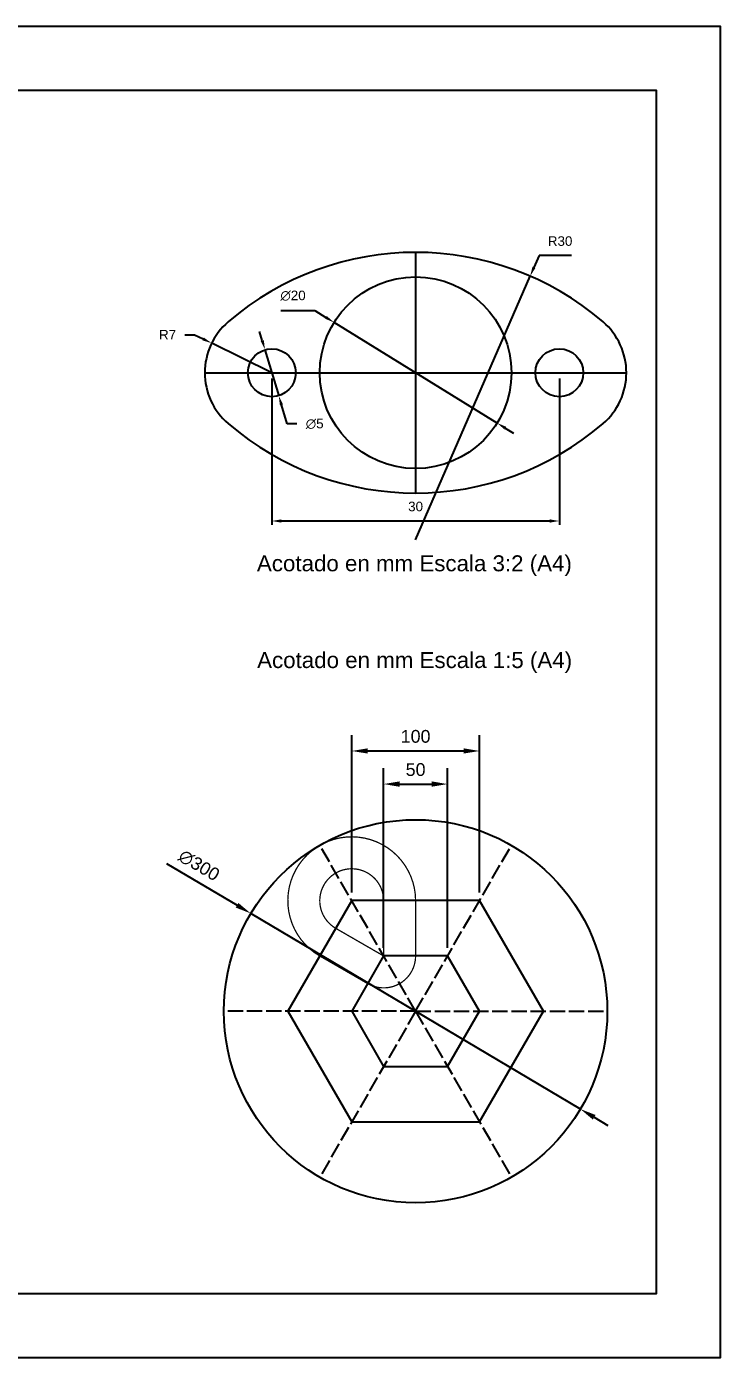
# Model space of a CAD drawing. Header units: millimetres. Extents: x 2540 to 2835, y 1646 to 1855.
# Drawn here: x 2726.9 to 2835.5, y 1646.4 to 1854.8 of the extents above; entities that cross this region are included whole.
import ezdxf

# ---------------------------------------------------------------- set-up
doc = ezdxf.new("R2010")
doc.units = ezdxf.units.MM
doc.linetypes.add('ACAD_ISO02W100', pattern=[15, 12, -3])
for name, color, linetype in [('AUXILIARES', 252, 'Continuous'), ('COTAS', 252, 'Continuous'), ('DISCONTINUAS', 252, 'ACAD_ISO02W100')]:
    doc.layers.add(name, color=color, linetype=linetype)
doc.styles.get("Standard").update_dxf_attribs({"font": 'arial.ttf'})
doc.dimstyles.new('ISO-25', dxfattribs={"dimtxt": 2.5, "dimasz": 2.5, "dimexe": 1.25, "dimexo": 0.625, "dimtad": 1, "dimtxsty": 'Standard', "dimcen": 2.5, "dimadec": 0, "dimazin": 0, "dimtfac": 1, "dimtmove": 0, "dimatfit": 3, "dimfxl": 1, "dimarcsym": 0})

# ---------------------------------------------------------------- blocks, each defined once
blk = doc.blocks.new('*D39')
at = {"layer": 'COTAS', "color": 0, "lineweight": -2, "transparency": 16777216}
for p, q in [((-50, 92.9), (-50, 216.3)), ((50, 92.9), (50, 216.3)), ((-37.5, 203.8), (37.5, 203.8))]:
    blk.add_line(p, q, dxfattribs=at)
at = {"layer": 'COTAS', "color": 0, "transparency": 16777216}
for points in [[(-37.5, 205.9), (-37.5, 201.8), (-50, 203.8)], [(37.5, 205.9), (37.5, 201.8), (50, 203.8)]]:
    blk.add_solid(points, dxfattribs=at)
at = {"layer": 'Defpoints', "color": 0, "transparency": 16777216}
for p in [(50, 203.8), (-50, 86.6), (50, 86.6)]:
    blk.add_point(p, dxfattribs=at)
at = {"layer": 'COTAS', "color": 0, "transparency": 16777216, "insert": (0, 215.2), "char_height": 10, "attachment_point": 5}
blk.add_mtext('100', dxfattribs=at)
blk = doc.blocks.new('*D40')
at = {"layer": 'COTAS', "color": 0, "lineweight": -2, "transparency": 16777216}
for p, q in [((-25, 49.6), (-25, 190.4)), ((25, 49.6), (25, 190.4)), ((-12.5, 177.9), (12.5, 177.9))]:
    blk.add_line(p, q, dxfattribs=at)
at = {"layer": 'COTAS', "color": 0, "transparency": 16777216}
for points in [[(-12.5, 180), (-12.5, 175.8), (-25, 177.9)], [(12.5, 180), (12.5, 175.8), (25, 177.9)]]:
    blk.add_solid(points, dxfattribs=at)
at = {"layer": 'Defpoints', "color": 0, "transparency": 16777216}
for p in [(25, 177.9), (-25, 43.3), (25, 43.3)]:
    blk.add_point(p, dxfattribs=at)
at = {"layer": 'COTAS', "color": 0, "transparency": 16777216, "insert": (0, 189.2), "char_height": 10, "attachment_point": 5}
blk.add_mtext('50', dxfattribs=at)
blk = doc.blocks.new('*D41')
at = {"layer": 'COTAS', "color": 0, "lineweight": -2, "transparency": 16777216}
for p, q in [((-194.9, 115.8), (-139.7, 83)), ((129, -76.6), (-129, 76.6)), ((139.7, -83), (150.5, -89.4))]:
    blk.add_line(p, q, dxfattribs=at)
at = {"layer": 'COTAS', "color": 0, "transparency": 16777216}
for points in [[(-138.7, 84.8), (-140.8, 81.2), (-129, 76.6)], [(140.8, -81.2), (138.7, -84.8), (129, -76.6)]]:
    blk.add_solid(points, dxfattribs=at)
at = {"layer": 'Defpoints', "color": 0, "transparency": 16777216}
for p in [(-129, 76.6), (129, -76.6)]:
    blk.add_point(p, dxfattribs=at)
at = {"layer": 'COTAS', "color": 0, "transparency": 16777216, "insert": (-169.5, 114.2), "char_height": 10, "attachment_point": 5, "rotation": 329.2967}
blk.add_mtext('∅300', dxfattribs=at)
blk = doc.blocks.new('*D71')
at = {"layer": 'COTAS', "color": 0, "lineweight": -2, "transparency": 16777216}
for p, q in [((-24.08, 3.97), (-23.08, 3.97)), ((-23.08, 3.97), (-22.18, 3.53)), ((-15, 0), (-21.28, 3.09))]:
    blk.add_line(p, q, dxfattribs=at)
at = {"layer": 'COTAS', "color": 0, "transparency": 16777216}
blk.add_solid([(-22.11, 3.68), (-22.25, 3.38), (-21.28, 3.09)], dxfattribs=at)
at = {"layer": 'Defpoints', "color": 0, "transparency": 16777216}
for p in [(-21.28, 3.09), (-15, 0)]:
    blk.add_point(p, dxfattribs=at)
at = {"layer": 'COTAS', "color": 0, "transparency": 16777216, "insert": (-25.88, 3.97), "char_height": 1, "attachment_point": 5}
blk.add_mtext('R7', dxfattribs=at)
blk = doc.blocks.new('*D72')
at = {"layer": 'COTAS', "color": 0, "lineweight": -2, "transparency": 16777216}
for p, q in [((-16, 3.35), (-16.29, 4.31)), ((-15.72, 2.4), (-14.28, -2.4)), ((-13.4, -5.34), (-14, -3.35)), ((-12.4, -5.34), (-13.4, -5.34))]:
    blk.add_line(p, q, dxfattribs=at)
at = {"layer": 'COTAS', "color": 0, "transparency": 16777216}
for points in [[(-15.84, 3.4), (-16.16, 3.31), (-15.72, 2.4)], [(-13.84, -3.31), (-14.16, -3.4), (-14.28, -2.4)]]:
    blk.add_solid(points, dxfattribs=at)
at = {"layer": 'Defpoints', "color": 0, "transparency": 16777216}
for p in [(-15.72, 2.4), (-14.28, -2.4)]:
    blk.add_point(p, dxfattribs=at)
at = {"layer": 'COTAS', "color": 0, "transparency": 16777216, "insert": (-10.53, -5.34), "char_height": 1, "attachment_point": 5}
blk.add_mtext('∅5', dxfattribs=at)
blk = doc.blocks.new('*D73')
at = {"layer": 'COTAS', "color": 0, "lineweight": -2, "transparency": 16777216}
for p, q in [((-14.05, 6.5), (-10.53, 6.5)), ((-10.53, 6.5), (-9.36, 5.78)), ((8.51, -5.25), (-8.51, 5.25)), ((9.36, -5.78), (10.21, -6.3))]:
    blk.add_line(p, q, dxfattribs=at)
at = {"layer": 'COTAS', "color": 0, "transparency": 16777216}
for points in [[(-9.27, 5.92), (-9.45, 5.64), (-8.51, 5.25)], [(9.45, -5.64), (9.27, -5.92), (8.51, -5.25)]]:
    blk.add_solid(points, dxfattribs=at)
at = {"layer": 'Defpoints', "color": 0, "transparency": 16777216}
for p in [(-8.51, 5.25), (8.51, -5.25)]:
    blk.add_point(p, dxfattribs=at)
at = {"layer": 'COTAS', "color": 0, "transparency": 16777216, "insert": (-12.79, 8.04), "char_height": 1, "attachment_point": 5}
blk.add_mtext('∅20', dxfattribs=at)
blk = doc.blocks.new('*D74')
at = {"layer": 'COTAS', "color": 0, "lineweight": -2, "transparency": 16777216}
for p, q in [((12.88, 12.23), (12.35, 11)), ((16.27, 12.23), (12.88, 12.23)), ((0, -17.44), (11.95, 10.08))]:
    blk.add_line(p, q, dxfattribs=at)
at = {"layer": 'COTAS', "color": 0, "transparency": 16777216}
blk.add_solid([(12.2, 11.07), (12.5, 10.93), (11.95, 10.08)], dxfattribs=at)
at = {"layer": 'Defpoints', "color": 0, "transparency": 16777216}
for p in [(11.95, 10.08), (0, -17.44)]:
    blk.add_point(p, dxfattribs=at)
at = {"layer": 'COTAS', "color": 0, "transparency": 16777216, "insert": (15.08, 13.74), "char_height": 1, "attachment_point": 5}
blk.add_mtext('R30', dxfattribs=at)
blk = doc.blocks.new('*D75')
at = {"layer": 'COTAS', "color": 0, "lineweight": -2, "transparency": 16777216}
for p, q in [((-15, -0.6), (-15, -15.88)), ((15, -0.6), (15, -15.88)), ((-14, -15.48), (14, -15.48))]:
    blk.add_line(p, q, dxfattribs=at)
at = {"layer": 'COTAS', "color": 0, "transparency": 16777216}
for points in [[(-14, -15.31), (-14, -15.65), (-15, -15.48)], [(14, -15.31), (14, -15.65), (15, -15.48)]]:
    blk.add_solid(points, dxfattribs=at)
at = {"layer": 'Defpoints', "color": 0, "transparency": 16777216}
for p in [(-15, 0), (15, 0), (15, -15.48)]:
    blk.add_point(p, dxfattribs=at)
at = {"layer": 'COTAS', "color": 0, "transparency": 16777216, "insert": (0, -13.97), "char_height": 1, "attachment_point": 5}
blk.add_mtext('30', dxfattribs=at)
blk = doc.blocks.new('FLOR')
at = {"const_width": 1}
for points in [[(0, 43.301), (0, 86.603, 1.73205081), (-75, 43.301), (-37.5, 21.651, 0.57735027)], [(-25, 43.301), (-25, 86.603, 1.73205081), (-62.5, 64.952)]]:
    blk.add_lwpolyline(points, format="xyb", close=True, dxfattribs=at)
at = {"layer": 'AUXILIARES'}
for points in [[(-50, 86.603), (-100, 0), (-50, -86.603), (50, -86.603), (100, 0), (50, 86.603)], [(-25, 43.301), (-50, 0), (-25, -43.301), (25, -43.301), (50, 0), (25, 43.301)]]:
    blk.add_lwpolyline(points, close=True, dxfattribs=at)
blk.add_circle((0, 0), 150, dxfattribs=at)
at = {"layer": 'DISCONTINUAS'}
for q in [(-75, 129.904), (75, 129.904), (-150, 0), (-75, -129.904), (75, -129.904), (150, 0)]:
    blk.add_line((0, 0), q, dxfattribs=at)
at = {"layer": 'COTAS'}
for base, p1, p2, picture, middle in [((50, 203.844), (-50, 86.603), (50, 86.603), '*D39', (0, 215.2)), ((25, 177.868), (-25, 43.301), (25, 43.301), '*D40', (0, 189.224))]:
    dim = blk.add_linear_dim(base=base, p1=p1, p2=p2, dimstyle='ISO-25', dxfattribs=at)
    dim.commit()
    dim.dimension.update_dxf_attribs({"geometry": picture, "text_midpoint": middle})
dim = blk.add_diameter_dim_2p(p1=(128.973, -76.589), p2=(-128.973, 76.589), dimstyle='ISO-25', dxfattribs=at)
dim.commit()
dim.dimension.update_dxf_attribs({"geometry": '*D41', "text_midpoint": (-175.395, 104.156), "dimtype": 163})
blk = doc.blocks.new('TANGENTES')
blk.add_lwpolyline([(-19.565, -5.306, 0.3709603), (19.565, -5.306, 0.4588315), (19.565, 5.306, 0.3709603), (-19.565, 5.306, 0.4588315)], format="xyb", close=True)
for centre, radius in [((0, 0), 10), ((-15, 0), 2.5), ((15, 0), 2.5)]:
    blk.add_circle(centre, radius)
at = {"layer": 'COTAS'}
for p, q in [((0, 12.564), (0, -12.564)), ((-22, 0), (22, 0))]:
    blk.add_line(p, q, dxfattribs=at)
dim = blk.add_radius_dim(center=(0, -17.436), mpoint=(11.95, 10.082), dimstyle='ISO-25', dxfattribs=at)
dim.commit()
dim.dimension.update_dxf_attribs({"geometry": '*D74', "text_midpoint": (15.076, 12.23), "dimtype": 164})
dim = blk.add_diameter_dim_2p(p1=(8.509, -5.254), p2=(-8.509, 5.254), dimstyle='ISO-25', dxfattribs=at)
dim.commit()
dim.dimension.update_dxf_attribs({"geometry": '*D73', "text_midpoint": (-12.79, 6.503), "dimtype": 163})
dim = blk.add_radius_dim(center=(-15, 0), mpoint=(-21.282, 3.088), dimstyle='ISO-25', dxfattribs=at)
dim.commit()
dim.dimension.update_dxf_attribs({"geometry": '*D71', "text_midpoint": (-25.883, 3.97)})
dim = blk.add_diameter_dim_2p(p1=(-15.716, 2.395), p2=(-14.284, -2.395), dimstyle='ISO-25', dxfattribs=at)
dim.commit()
dim.dimension.update_dxf_attribs({"geometry": '*D72', "text_midpoint": (-10.526, -5.343)})
dim = blk.add_linear_dim(base=(15, -15.479), p1=(-15, 0), p2=(15, 0), dimstyle='ISO-25', dxfattribs=at)
dim.commit()
dim.dimension.update_dxf_attribs({"geometry": '*D75', "text_midpoint": (0, -15.479), "dimtype": 160})

msp = doc.modelspace()

# ---------------------------------------------------------------- linework, layer by layer
for points in [[(2540.064, 1646.4), (2835.474, 1646.4), (2835.474, 1854.81), (2540.064, 1854.81)], [(2550.064, 1656.4), (2825.474, 1656.4), (2825.474, 1844.81), (2550.064, 1844.81)]]:
    msp.add_lwpolyline(points, close=True)

# ---------------------------------------------------------------- block references
for name, p, xscale, yscale, zscale in [('TANGENTES', (2787.769, 1800.605), 1.5, 1.5, 1.5), ('FLOR', (2787.769, 1700.605), 0.2, 0.2, 0.2)]:
    msp.add_blockref(name, p, dxfattribs=dict(xscale=xscale, yscale=yscale, zscale=zscale))

# ---------------------------------------------------------------- texts
at = {"char_height": 2.5, "attachment_point": 1}
for s, insert in [('Acotado en mm Escala 3:2 (A4)', (2762.931, 1772.008)), ('Acotado en mm Escala 1:5 (A4)', (2762.966, 1756.855))]:
    msp.add_mtext_dynamic_manual_height_columns(s, width=52.53757, gutter_width=20.355, heights=[0], dxfattribs=dict(at, insert=insert))

doc.saveas('drawing.dxf')
